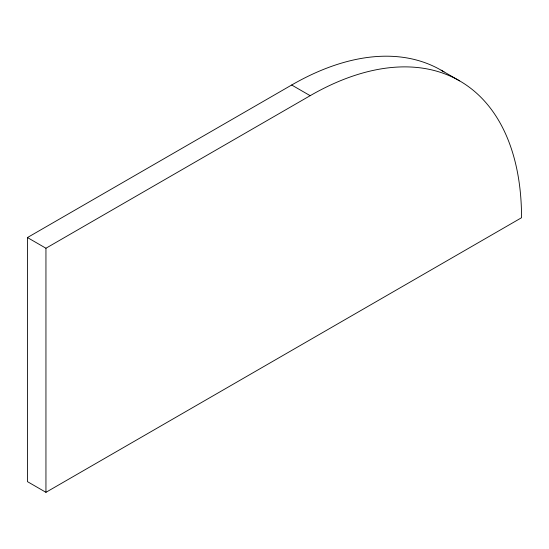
<?xml version="1.0" encoding="UTF-8"?>
<svg xmlns="http://www.w3.org/2000/svg" width="549" height="549" viewBox="0 0 549 549"><rect width="100%" height="100%" fill="white"/><g stroke="black" fill="none" stroke-linecap="round" stroke-linejoin="round"><path stroke-width="0.82" d="M291.677 85.006L310.171 95.684A298.937 172.592 -60 0 1 521.55 217.727L45.944 492.316L27.45 481.638L27.45 237.552L291.677 85.006A298.937 172.592 -60 0 1 444.011 71.919M27.45 237.552L45.944 248.23L310.171 95.684M441.142 70.203L459.637 80.881M45.944 248.23L45.944 492.316"/></g></svg>
